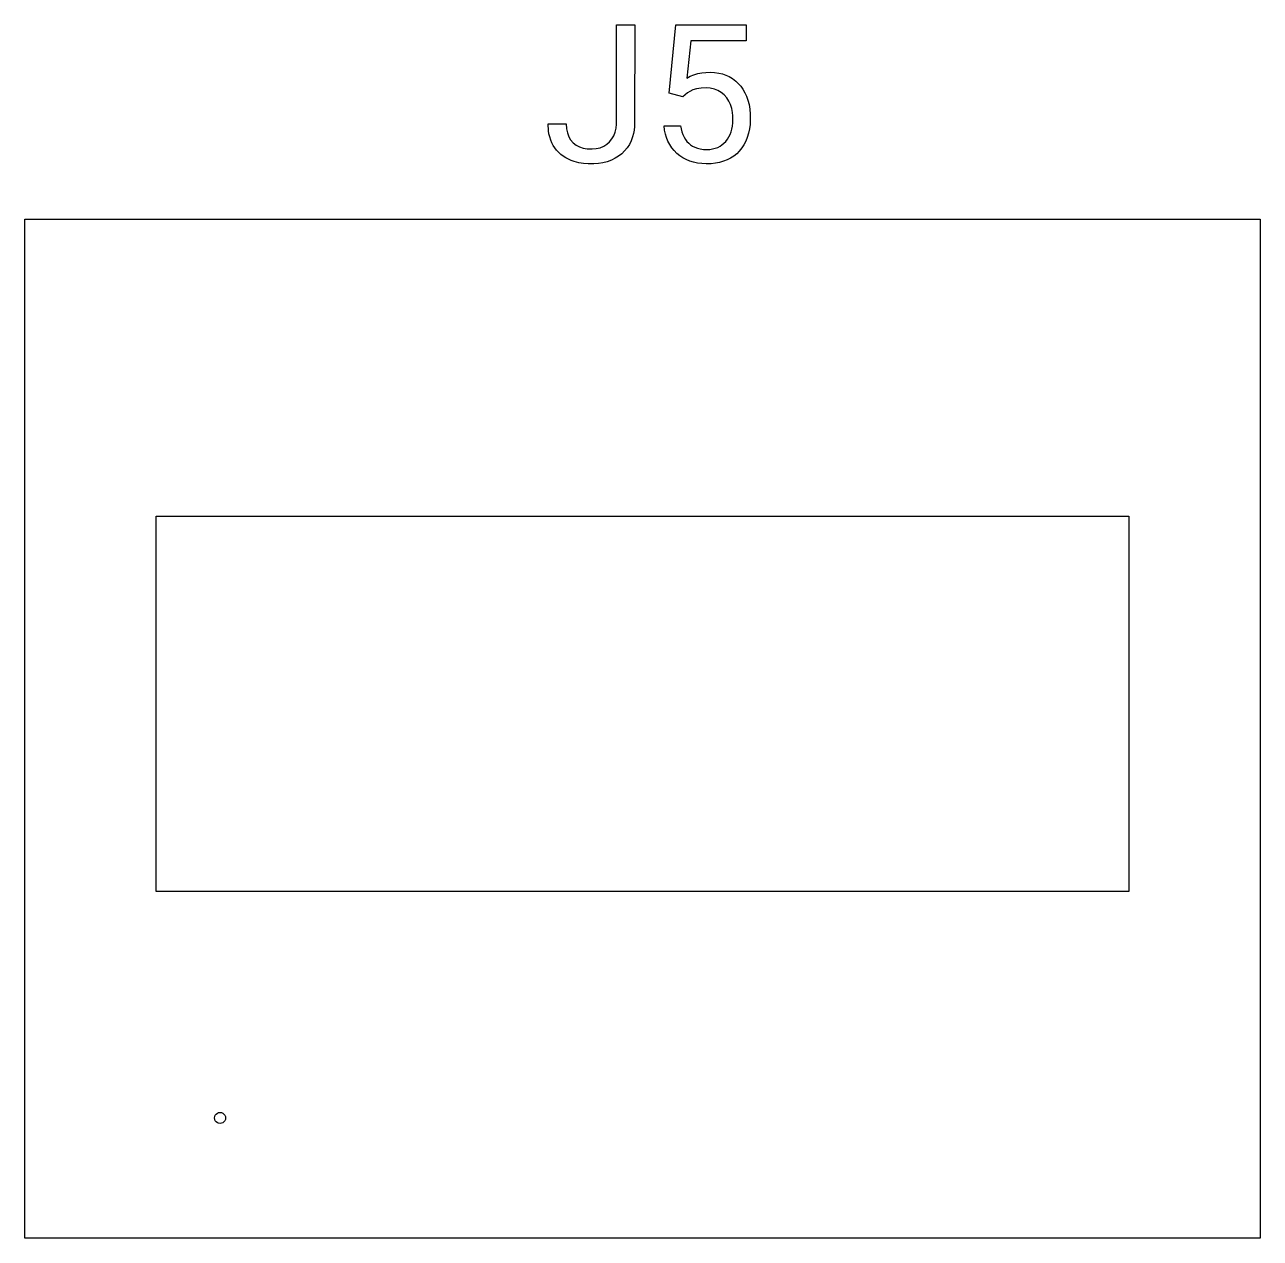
# Model space of a CAD drawing. Header units: inches. Extents: x 3.88 to 7.82, y -6.06 to -2.14.
# Drawn here: x 7.199 to 7.6435, y -5.3695 to -4.9328 of the extents above; entities that cross this region are included whole.
import ezdxf

# ---------------------------------------------------------------- set-up
doc = ezdxf.new("R2010")
doc.units = ezdxf.units.IN
doc.header["$MEASUREMENT"] = 0
doc.layers.add('F.Silkscreen', color=41, linetype='CONTINUOUS', true_color=0xf2eda1)

msp = doc.modelspace()

# ---------------------------------------------------------------- linework, layer by layer
at = {"layer": 'F.Silkscreen', "linetype": 'CONTINUOUS'}
for p, q in [((7.41188, -4.96858), (7.4119, -4.93283)), ((7.4119, -4.93283), (7.41845, -4.93283)), ((7.41845, -4.93283), (7.41844, -4.96822)), ((7.4308, -4.95743), (7.4333, -4.93283)), ((7.4333, -4.93283), (7.4586, -4.93283)), ((7.4586, -4.93283), (7.4586, -4.93863)), ((7.4386, -4.93863), (7.43715, -4.95208)), ((7.4586, -4.93863), (7.4386, -4.93863)), ((7.43715, -4.95208), (7.43842, -4.9514)), ((7.43842, -4.9514), (7.43974, -4.95086)), ((7.43974, -4.95086), (7.44113, -4.95043)), ((7.44113, -4.95043), (7.44257, -4.95014)), ((7.44257, -4.95014), (7.44407, -4.94997)), ((7.44407, -4.94997), (7.44577, -4.94993)), ((7.44577, -4.94993), (7.44719, -4.95002)), ((7.44719, -4.95002), (7.44874, -4.95024)), ((7.44874, -4.95024), (7.45002, -4.95056)), ((7.45002, -4.95056), (7.45124, -4.95097)), ((7.45124, -4.95097), (7.45239, -4.9515)), ((7.45239, -4.9515), (7.45363, -4.95223)), ((7.44065, -4.95593), (7.43936, -4.95632)), ((7.44231, -4.95565), (7.44065, -4.95593)), ((7.44418, -4.95558), (7.44231, -4.95565)), ((7.44565, -4.9557), (7.44418, -4.95558)), ((7.44714, -4.95604), (7.44565, -4.9557)), ((7.44839, -4.95653), (7.44714, -4.95604)), ((7.45363, -4.95223), (7.45478, -4.9531)), ((7.45478, -4.9531), (7.45572, -4.95397)), ((7.45572, -4.95397), (7.45658, -4.95495)), ((7.45658, -4.95495), (7.45734, -4.956)), ((7.45734, -4.956), (7.4581, -4.9573)), ((7.4358, -4.95873), (7.4308, -4.95743)), ((7.43745, -4.95738), (7.4358, -4.95873)), ((7.43823, -4.95686), (7.43745, -4.95738)), ((7.43936, -4.95632), (7.43823, -4.95686)), ((7.44954, -4.9572), (7.44839, -4.95653)), ((7.45058, -4.95804), (7.44954, -4.9572)), ((7.45158, -4.95916), (7.45058, -4.95804)), ((7.45234, -4.96031), (7.45158, -4.95916)), ((7.45294, -4.96158), (7.45234, -4.96031)), ((7.4581, -4.9573), (7.45866, -4.95852)), ((7.45866, -4.95852), (7.45918, -4.96)), ((7.45918, -4.96), (7.45958, -4.96158)), ((7.45339, -4.96296), (7.45294, -4.96158)), ((7.45367, -4.96446), (7.45339, -4.96296)), ((7.45377, -4.96562), (7.45367, -4.96446)), ((7.45958, -4.96158), (7.45986, -4.96326)), ((7.45986, -4.96326), (7.46001, -4.96503)), ((7.38744, -4.97097), (7.3873, -4.96853)), ((7.3873, -4.96853), (7.3938, -4.96853)), ((7.3938, -4.96853), (7.39391, -4.9703)), ((7.41174, -4.97003), (7.41188, -4.96858)), ((7.41844, -4.96822), (7.41838, -4.96951)), ((7.4292, -4.97074), (7.429, -4.96918)), ((7.429, -4.96918), (7.43495, -4.96918)), ((7.43495, -4.96918), (7.43515, -4.97033)), ((7.45339, -4.97042), (7.4536, -4.9693)), ((7.4536, -4.9693), (7.45374, -4.96812)), ((7.45374, -4.96812), (7.4538, -4.96686)), ((7.4538, -4.96686), (7.45377, -4.96562)), ((7.45995, -4.96874), (7.45976, -4.97027)), ((7.46004, -4.96691), (7.45995, -4.96874)), ((7.46001, -4.96503), (7.46004, -4.96691)), ((7.38762, -4.97211), (7.38744, -4.97097)), ((7.38788, -4.9732), (7.38762, -4.97211)), ((7.38826, -4.9744), (7.38788, -4.9732)), ((7.39391, -4.9703), (7.39422, -4.97179)), ((7.39422, -4.97179), (7.39472, -4.97312)), ((7.39472, -4.97312), (7.39541, -4.9743)), ((7.41025, -4.97395), (7.41092, -4.97279)), ((7.41092, -4.97279), (7.41142, -4.97148)), ((7.41142, -4.97148), (7.41174, -4.97003)), ((7.41769, -4.97322), (7.41718, -4.97462)), ((7.41803, -4.97192), (7.41769, -4.97322)), ((7.41825, -4.97074), (7.41803, -4.97192)), ((7.41838, -4.96951), (7.41825, -4.97074)), ((7.42952, -4.97221), (7.4292, -4.97074)), ((7.42989, -4.97343), (7.42952, -4.97221)), ((7.43041, -4.97474), (7.42989, -4.97343)), ((7.43515, -4.97033), (7.43543, -4.97141)), ((7.43543, -4.97141), (7.43578, -4.97239)), ((7.43578, -4.97239), (7.43619, -4.9733)), ((7.43619, -4.9733), (7.43668, -4.97412)), ((7.45182, -4.97406), (7.45233, -4.97322)), ((7.45233, -4.97322), (7.45277, -4.97231)), ((7.45277, -4.97231), (7.45313, -4.97133)), ((7.45313, -4.97133), (7.45339, -4.97042)), ((7.45896, -4.97346), (7.45845, -4.97472)), ((7.45942, -4.97191), (7.45896, -4.97346)), ((7.45976, -4.97027), (7.45942, -4.97191)), ((7.38867, -4.97537), (7.38826, -4.9744)), ((7.38915, -4.97629), (7.38867, -4.97537)), ((7.3897, -4.97716), (7.38915, -4.97629)), ((7.39033, -4.97797), (7.3897, -4.97716)), ((7.39102, -4.97872), (7.39033, -4.97797)), ((7.39541, -4.9743), (7.39629, -4.97533)), ((7.39629, -4.97533), (7.39734, -4.97615)), ((7.39734, -4.97615), (7.39856, -4.97679)), ((7.39856, -4.97679), (7.39996, -4.97723)), ((7.39996, -4.97723), (7.4014, -4.97746)), ((7.4014, -4.97746), (7.4031, -4.97753)), ((7.4031, -4.97753), (7.40455, -4.97741)), ((7.40455, -4.97741), (7.40599, -4.97708)), ((7.40599, -4.97708), (7.40731, -4.97653)), ((7.40731, -4.97653), (7.40841, -4.97585)), ((7.40841, -4.97585), (7.4094, -4.97498)), ((7.4094, -4.97498), (7.41025, -4.97395)), ((7.41484, -4.97824), (7.41379, -4.97925)), ((7.41575, -4.97713), (7.41484, -4.97824)), ((7.41653, -4.97592), (7.41575, -4.97713)), ((7.41718, -4.97462), (7.41653, -4.97592)), ((7.43105, -4.97596), (7.43041, -4.97474)), ((7.43179, -4.9771), (7.43105, -4.97596)), ((7.43265, -4.97815), (7.43179, -4.9771)), ((7.43362, -4.97912), (7.43265, -4.97815)), ((7.43668, -4.97412), (7.43724, -4.97486)), ((7.43724, -4.97486), (7.43787, -4.97551)), ((7.43787, -4.97551), (7.4385, -4.97603)), ((7.4385, -4.97603), (7.43927, -4.97652)), ((7.43927, -4.97652), (7.4401, -4.97693)), ((7.4401, -4.97693), (7.44099, -4.97726)), ((7.44099, -4.97726), (7.44205, -4.97752)), ((7.44205, -4.97752), (7.44319, -4.97768)), ((7.44319, -4.97768), (7.44427, -4.97773)), ((7.44427, -4.97773), (7.44547, -4.97768)), ((7.44547, -4.97768), (7.44648, -4.97754)), ((7.44648, -4.97754), (7.44743, -4.97731)), ((7.44743, -4.97731), (7.44832, -4.97698)), ((7.44832, -4.97698), (7.44916, -4.97656)), ((7.44916, -4.97656), (7.44984, -4.97611)), ((7.44984, -4.97611), (7.45056, -4.97551)), ((7.45056, -4.97551), (7.45122, -4.97482)), ((7.45122, -4.97482), (7.45182, -4.97406)), ((7.45702, -4.97718), (7.45608, -4.97834)), ((7.45774, -4.97608), (7.45702, -4.97718)), ((7.45845, -4.97472), (7.45774, -4.97608)), ((7.39192, -4.97954), (7.39102, -4.97872)), ((7.39276, -4.98018), (7.39192, -4.97954)), ((7.39365, -4.98074), (7.39276, -4.98018)), ((7.3946, -4.98124), (7.39365, -4.98074)), ((7.39561, -4.98168), (7.3946, -4.98124)), ((7.39667, -4.98205), (7.39561, -4.98168)), ((7.39838, -4.98247), (7.39667, -4.98205)), ((7.4, -4.98272), (7.39838, -4.98247)), ((7.40701, -4.98249), (7.40541, -4.98274)), ((7.40852, -4.98211), (7.40701, -4.98249)), ((7.41011, -4.98154), (7.40852, -4.98211)), ((7.41142, -4.9809), (7.41011, -4.98154)), ((7.41265, -4.98014), (7.41142, -4.9809)), ((7.41379, -4.97925), (7.41265, -4.98014)), ((7.43467, -4.97999), (7.43362, -4.97912)), ((7.43581, -4.98074), (7.43467, -4.97999)), ((7.43701, -4.98138), (7.43581, -4.98074)), ((7.4383, -4.98191), (7.43701, -4.98138)), ((7.43966, -4.98232), (7.4383, -4.98191)), ((7.44109, -4.98262), (7.43966, -4.98232)), ((7.4426, -4.98281), (7.44109, -4.98262)), ((7.44748, -4.98267), (7.44598, -4.98283)), ((7.4489, -4.98241), (7.44748, -4.98267)), ((7.45044, -4.98198), (7.4489, -4.98241)), ((7.4517, -4.98149), (7.45044, -4.98198)), ((7.45288, -4.98089), (7.4517, -4.98149)), ((7.45413, -4.98009), (7.45288, -4.98089)), ((7.45514, -4.97927), (7.45413, -4.98009)), ((7.45608, -4.97834), (7.45514, -4.97927)), ((7.40172, -4.98286), (7.4, -4.98272)), ((7.40373, -4.98286), (7.40172, -4.98286)), ((7.40541, -4.98274), (7.40373, -4.98286)), ((7.44419, -4.98288), (7.4426, -4.98281)), ((7.44598, -4.98283), (7.44419, -4.98288)), ((7.19902, -5.00276), (7.6435, -5.00276)), ((7.19902, -5.36949), (7.19902, -5.00276)), ((7.6435, -5.00276), (7.6435, -5.36949)), ((7.24626, -5.10965), (7.59626, -5.10965)), ((7.24626, -5.24469), (7.24626, -5.10965)), ((7.24626, -5.24469), (7.24626, -5.10965)), ((7.59626, -5.10965), (7.59626, -5.24469)), ((7.59626, -5.10965), (7.59626, -5.24469)), ((7.59626, -5.24469), (7.24626, -5.24469)), ((7.26759, -5.3252), (7.2679, -5.32479)), ((7.2679, -5.32479), (7.26831, -5.32448)), ((7.26831, -5.32448), (7.26878, -5.32428)), ((7.26878, -5.32428), (7.26929, -5.32421)), ((7.26929, -5.32421), (7.2698, -5.32428)), ((7.2698, -5.32428), (7.27028, -5.32448)), ((7.27028, -5.32448), (7.27068, -5.32479)), ((7.27068, -5.32479), (7.271, -5.3252)), ((7.26732, -5.32618), (7.26739, -5.32567)), ((7.26739, -5.32669), (7.26732, -5.32618)), ((7.26739, -5.32567), (7.26759, -5.3252)), ((7.26759, -5.32717), (7.26739, -5.32669)), ((7.2679, -5.32757), (7.26759, -5.32717)), ((7.26831, -5.32789), (7.2679, -5.32757)), ((7.26878, -5.32808), (7.26831, -5.32789)), ((7.26929, -5.32815), (7.26878, -5.32808)), ((7.2698, -5.32808), (7.26929, -5.32815)), ((7.27028, -5.32789), (7.2698, -5.32808)), ((7.27068, -5.32757), (7.27028, -5.32789)), ((7.271, -5.32717), (7.27068, -5.32757)), ((7.271, -5.3252), (7.27119, -5.32567)), ((7.27119, -5.32669), (7.271, -5.32717)), ((7.27119, -5.32567), (7.27126, -5.32618)), ((7.27126, -5.32618), (7.27119, -5.32669)), ((7.6435, -5.36949), (7.19902, -5.36949))]:
    msp.add_line(p, q, dxfattribs=at)

doc.saveas('drawing.dxf')
